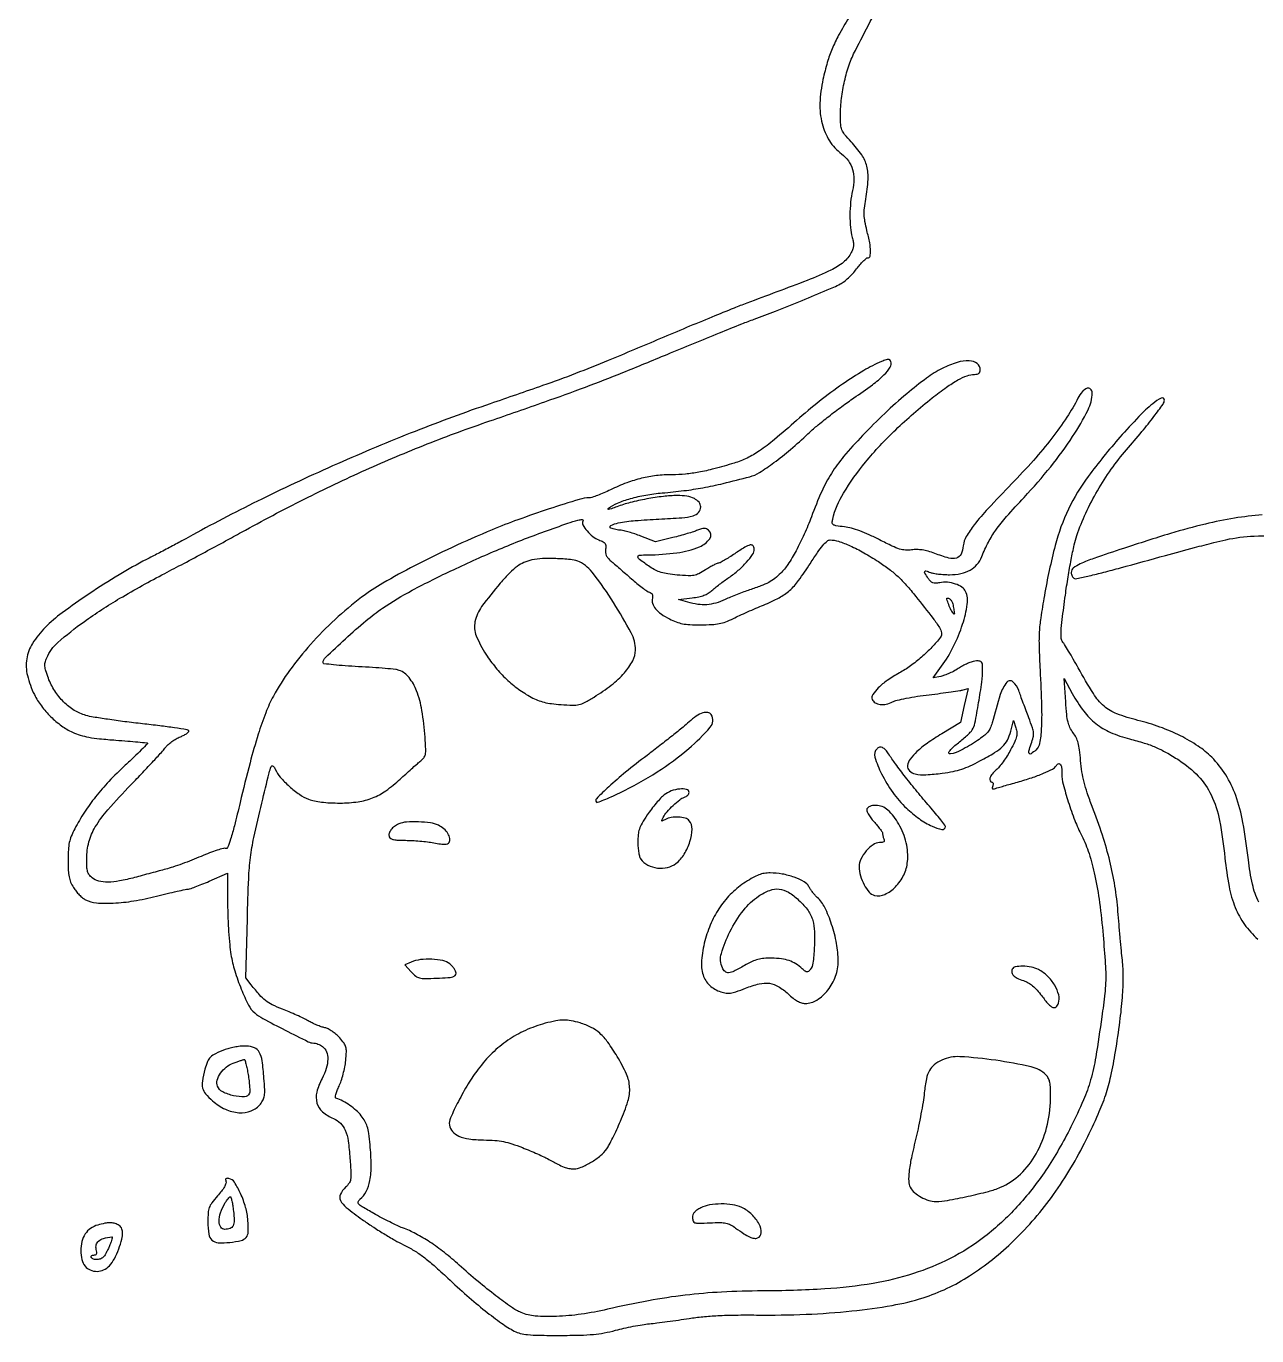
# Model space of a CAD drawing. Extents: x 33 to 1089, y 47 to 1397.
# Drawn here: x 33 to 561, y 136 to 698 of the extents above; entities that cross this region are included whole.
import ezdxf

# ---------------------------------------------------------------- set-up
doc = ezdxf.new("R2010")
doc.units = 0

msp = doc.modelspace()

# ---------------------------------------------------------------- linework, layer by layer
for points in [[(561.460321, 322.442143, -0.056329), (558.793292, 330.200129, -0.026635), (557.049362, 340.652402, 0.016838), (554.694422, 356.696461, 0.041084), (551.607829, 368.228067, 0.053688), (547.315865, 377.092107, 0.056861), (541.303613, 384.652908, 0.049082), (535.472756, 389.439049, 0.031328), (527.883976, 393.850781, 0.029112), (519.09685, 397.625611, 0.026374), (509.638646, 400.497624, -0.028881), (500.549923, 403.307242, -0.091018), (495.096712, 406.569353, -0.072674), (490.511717, 411.957151, -0.014094), (484.014896, 423, 0.003887), (481.908237, 426.754019, 0.004978), (479.90775, 430.175261, 0.003882), (478.182592, 433.009166, 0.041887), (477.38365, 434.085995, -0.161817), (476.718574, 435.653821, -0.033909), (476.680636, 438.676162, -0.017343), (477.143032, 443.804528, -0.002539), (478.493759, 454.161794, -0.006436), (479.665038, 462.037808, -0.007526), (480.985041, 469.479374, -0.007823), (482.307923, 475.802021, -0.026493), (483.452031, 479.858965, -0.026357), (487.287008, 489.445216, -0.022925), (492.273695, 499.044999, -0.022711), (498.17509, 508.244942, -0.024484), (504.749954, 516.634505, 0.005467), (511.358883, 524.437342, 0.010153), (516.519683, 530.931313, 0.006629), (520.437906, 536.21659, 0.157453), (521, 537.9573, 0.553839), (519.668308, 538.790767, 0.061096), (515.964669, 536.393863, 0.028244), (510.03036, 530.833253, 0.009237), (501.916879, 522, 0.021582), (488.299185, 505.20563, 0.048224), (479.831245, 491.136145, 0.047628), (474.154499, 475.595862, 0.020582), (469.472651, 454.041705, 0.006006), (467.918411, 444.454575, 0.022862), (467.295238, 438.425245, 0.022041), (467.213828, 432.259054, 0.005301), (467.637819, 422.041705, -0.005445), (468.276438, 406.544579, -0.020727), (468.168502, 396.865407, -0.030123), (467.458024, 390.595038, -0.174772), (465.832456, 387.75, -0.02347), (463.757567, 386.143937, -0.403205), (462.98323, 386.264731, -0.239626), (462.800324, 387.274846, -0.013488), (463.826825, 390.390931, 0.025159), (464.681866, 393.205901, 0.084312), (464.828432, 395.121607, 0.059742), (464.360051, 397.306156, 0.008434), (462.790408, 401.640931, -0.001509), (461.665287, 404.618621, -0.001139), (460.446392, 407.896886, -0.001151), (459.315061, 410.982826, -0.002664), (458.483449, 413.305914, 0.124362), (456.010532, 417.032329, 0.429057), (453.429652, 416.843197, 0.095575), (450.574074, 411.571955, 0.012828), (447.068227, 399.39124, -0.042542), (446.27183, 397.137158, -0.068054), (445.188138, 395.410772, -0.054715), (443.508037, 393.797775, -0.01866), (440.749488, 391.835126, -0.019885), (433.782561, 387.646537, -0.085919), (429.230579, 386.086722, -0.69395), (428.620102, 387.162408, -0.055598), (432.054173, 390.44339, 0.011493), (434.119226, 392.094644, 0.011971), (436.077763, 393.817391, 0.011723), (437.697685, 395.384475, 0.050165), (438.540079, 396.429851, 0.096803), (439.670748, 399.219834, 0.005927), (441.287296, 408.094759, 0.009261), (442.623465, 416.947819, 0.032831), (443, 422.676135, 0.02393), (442.910288, 424.549511, 0.145937), (442.549747, 425.437894, 0.183489), (441.807907, 425.875045, 0.042415), (440.337547, 426, 0.073906), (439.001309, 425.801403, 0.023146), (437.088863, 425.121947, 0.022565), (434.995792, 424.154973, 0.023158), (433.016958, 423.010882, -0.019052), (430.992857, 421.818347, -0.015979), (428.762962, 420.70698, -0.016276), (426.658454, 419.822517, -0.042003), (425.076481, 419.365296), (421.79414, 418.708828), (425.372512, 423.689661, 0.040107), (430.55341, 432.277753, 0.038228), (434.392817, 441.719264, 0.039784), (436.408104, 450.315404, 0.143589), (435.661777, 455.831961, 0.144516), (434.129401, 457.626559, 0.062954), (431.282183, 459.006372, 0.058412), (427.859188, 459.73178, 0.069508), (424.563681, 459.577925, -0.031088), (422.741747, 459.352155, -0.106045), (421.566683, 459.52995, -0.116441), (420.629453, 460.161976, -0.041427), (419.628861, 461.443678, -0.009063), (418.215869, 463.687878, -0.228353), (418.148987, 464.3914, -0.396263), (418.633207, 464.632519, -0.017694), (420.5651, 463.975249, 0.047139), (421.928827, 463.599128, 0.014422), (424.046641, 463.287577, 0.014296), (426.450463, 463.073968, 0.015176), (428.8151, 463.003738, 0.049401), (433.692456, 463.490052, 0.078785), (437.612568, 464.944804, 0.088606), (440.572188, 467.384212, 0.080817), (442.618648, 470.771897, -0.025225), (445.474933, 476.957775, -0.034369), (448.694267, 482.188358, -0.025666), (453.274117, 487.948316, -0.007782), (460.791058, 496.203221, 0.019308), (472.224882, 509.356045, 0.024895), (481.618919, 522.316154, 0.025742), (488.2251, 533.696455, 0.11918), (490, 541.03702, 0.199849), (489.31134, 542.691161, 0.292922), (487.816579, 543.012722, 0.128715), (485.740692, 541.549367, 0.057997), (483.887036, 538.75, -0.02937), (479.164952, 530.648804, -0.018033), (472.721085, 521.670694, -0.016157), (464.769051, 512.053455, -0.012198), (455.44814, 502, 0.005645), (445.347891, 491.388319, 0.021507), (439.415074, 484.43563, 0.034216), (435.986308, 479.369658, 0.105063), (434.700947, 475.454772, -0.077452), (433.72196, 471.811002, -0.22589), (431.796498, 470.15801, -0.133716), (428.476588, 470.160579, -0.022853), (422.412174, 472.118744, 0.0194), (419.56906, 473.058487, 0.031493), (417.08549, 473.607261, 0.035568), (414.790697, 473.799083, 0.037144), (412.52544, 473.658541, -0.050129), (409.860092, 473.562435, -0.059767), (407.388718, 474.021153, -0.035587), (404.234651, 475.259255, -0.007056), (398.794671, 477.949862, 0.011908), (394.27565, 480.13065, 0.018264), (390.254397, 481.780198, 0.021213), (386.709825, 482.916921, 0.035919), (383.65346, 483.524093, -0.007545), (380.064338, 484.027635, -0.108934), (378.873495, 484.49156, -0.253417), (378.454534, 485.284826, -0.056076), (378.648973, 486.864028, -0.07941), (383.289029, 498.055647, -0.034052), (392.711747, 511.265752, -0.030267), (405.675114, 525.231692, -0.023364), (421.36155, 538.861977, -0.01198), (427.506161, 543.481955, -0.027541), (432.389016, 546.581991, -0.036774), (436.334491, 548.425445, -0.091145), (439.460162, 549, 0.043675), (440.639585, 549.10322, 0.116014), (441.411816, 549.434811, 0.147049), (441.847902, 550.017825, 0.087775), (442, 550.877555, 0.235334), (440.640931, 553.605176, 0.152626), (437.256226, 554.815318, 0.08652), (432.006075, 554.117417, 0.041374), (425.685265, 551.537925, 0.040966), (418.92364, 547.373228, 0.01652), (410.398314, 540.660906, 0.015137), (401.015233, 532.259077, 0.012316), (391.472108, 522.720039, 0.014379), (383.358324, 513.694014, 0.035322), (378.085752, 506.50573, 0.036026), (373.93709, 498.731874, 0.015502), (369.496514, 487.842224, -0.016844), (366.41558, 480.34444, -0.0185), (362.923827, 473.306684, -0.019669), (359.413169, 467.408462, -0.052342), (356.332762, 463.605489, -0.032565), (353.809081, 461.390749, -0.041011), (351.198085, 459.705339, -0.032138), (347.878051, 458.194821, -0.011688), (343, 456.472824, 0.009071), (340.5314, 455.615885, 0.005532), (337.646875, 454.519169, 0.005543), (334.811289, 453.368547, 0.009779), (332.5, 452.347116, -0.037878), (328.44566, 450.821226, -0.053183), (324.64291, 450.137183, -0.052955), (320.769002, 450.269327, -0.037134), (316.5, 451.19774), (312.5, 452.384327), (318.314488, 453.066856, 0.021077), (321.153859, 453.522148, 0.038732), (323.403663, 454.165605, 0.046113), (325.240404, 455.048676, 0.051278), (326.814488, 456.227472, -0.016352), (328.164087, 457.393483, -0.006766), (330.060878, 458.88488, -0.006686), (332.138983, 460.43022, -0.00856), (334.094885, 461.794099, 0.030351), (338.148346, 464.89149, 0.032478), (341.700419, 468.392117, 0.033072), (344.288118, 471.715075, 0.149989), (345, 474.034796, 0.185748), (344.473403, 475.403396, 0.275283), (343.277587, 475.771891, 0.078455), (340.951432, 474.802289, 0.011295), (336.615029, 471.997617, -0.007537), (334.285833, 470.466202, -0.010556), (332.156946, 469.1743, -0.007162), (330.350858, 468.164042, -0.124558), (329.702577, 468, 0.109605), (329.079333, 467.861717, 0.009779), (327.629325, 467.150102, 0.012378), (325.919543, 466.214832, 0.009344), (324.087547, 465.106729, -0.022189), (321.161095, 463.437747, -0.073297), (319.064794, 462.725333, -0.057089), (316.588337, 462.558635, -0.009869), (311.892867, 462.871721, -0.014265), (307.848849, 463.338207, -0.036948), (304.984647, 463.970388, -0.045361), (302.604524, 464.925895, -0.033411), (300.165402, 466.385377, -0.006902), (295.806713, 469.49588, -0.196743), (295.099722, 470.652514, -0.438366), (295.667665, 471.375085, -0.018179), (299.334623, 471.529257, 0.032536), (311.805719, 472.412608, 0.062117), (321.499082, 474.989568, 0.143792), (325.894673, 478.468696, 0.391809), (325.419833, 482.066533, 0.064871), (324.462041, 482.671249, 0.107951), (323.534298, 482.877281, 0.077082), (322.393213, 482.704362, 0.020898), (320.669833, 482.08299, -0.019351), (318.96484, 481.462283, -0.005318), (316.235073, 480.618451, -0.005366), (313.118711, 479.727602, -0.005579), (310.024033, 478.915787), (302.548066, 477.043549), (296.353478, 479.521774, 0.010819), (293.811043, 480.475631, 0.011692), (291.294275, 481.292668, 0.011261), (289.108596, 481.892867, 0.053881), (287.829445, 482.070285, -0.025615), (286.792001, 482.154902, -0.016302), (285.596774, 482.354173, -0.016374), (284.433923, 482.627121, -0.029035), (283.5, 482.938013, -0.635843), (283.432572, 484.085867, -0.077116), (286.6558, 485.236301, -0.026351), (293.937387, 486.234297, -0.01021), (304.10095, 486.876462, 0.007717), (313.934749, 487.448588, 0.052206), (318.727347, 488.310132, 0.135804), (321.098382, 489.770817, 0.189392), (322, 492.065741, 0.173761), (321.278635, 494.078804, 0.106897), (319.282807, 495.658832, 0.075389), (316.118615, 496.659029, 0.040517), (312.027494, 496.965112, 0.027924), (305.994413, 496.589697, 0.016287), (298.825963, 495.50224, 0.016291), (291.748981, 493.951591, 0.028117), (286, 492.144838, -0.007089), (283.687447, 491.309745, -0.040653), (282.425735, 490.986098, -0.497007), (282.232596, 491.166988, -0.207902), (282.440182, 491.53436, -0.063719), (286.31874, 493.751137, -0.028627), (291.870981, 495.68231, -0.0261), (298.438207, 497.18749, -0.022118), (305.5, 498.102741, 0.00985), (314.830885, 499.080047, 0.014613), (322.954058, 500.335021, 0.012911), (331.68944, 502.181615, 0.005765), (343.090945, 505.040443, 0.07735), (347.183716, 506.827074, 0.017633), (353.437812, 511.117249, 0.017165), (360.612898, 516.811564, 0.013244), (368.046078, 523.485799, -0.016541), (371.794292, 526.806933, -0.007285), (376.956935, 530.959684, -0.007201), (382.564085, 535.208463, -0.009597), (387.78429, 538.89472, 0.011076), (395.697309, 544.517656, 0.034429), (400.662606, 548.774974, 0.053419), (403.379002, 552.09017, 0.241041), (403.637292, 554.50282, 0.109003), (403.187604, 555.183893, 0.196128), (402.576298, 555.43001, 0.086264), (401.585382, 555.253079, 0.011747), (399.616842, 554.484373, 0.035065), (391.970894, 550.640044, 0.017537), (382.859545, 544.78645, 0.016104), (373.043851, 537.503764, 0.013787), (363.182301, 529.229451, -0.00677), (353.610813, 520.96691, -0.024678), (347.219927, 516.116113, -0.037282), (341.927803, 513.048184, -0.040225), (336.368949, 510.889328, -0.007807), (327.703401, 508.449833, -0.018509), (321.167375, 506.975982, -0.023162), (315.52025, 506.189053, -0.022374), (309.758819, 505.915744, 0.027326), (302.975061, 505.526613, 0.032019), (296.630643, 504.398615, 0.030577), (290.244954, 502.415539, 0.021492), (283.328132, 499.448492, -0.009809), (280.438196, 498.128066, -0.012011), (277.685988, 497.012994, -0.010543), (275.345012, 496.185338, -0.079857), (274.191967, 496, 0.075508), (269.887632, 495.346251, 0.00422), (256.952426, 491.204181, 0.007233), (243.535892, 486.566584, 0.012375), (232.5, 482.260505, 0.009273), (215.286977, 474.67022, 0.010762), (199.211038, 466.797711, 0.011481), (185.616461, 459.373358, 0.031432), (176.5, 453.326409, 0.024439), (165.096942, 443.772737, 0.024088), (154.622595, 433.107847, 0.024961), (145.617664, 421.933609, 0.032798), (138.629975, 410.857663, 0.032075), (135.357544, 403.780683, 0.016463), (132.133372, 394.550888, 0.012149), (128.612301, 382.252799, 0.004844), (124.360618, 365.237874, -0.003137), (121.895452, 355.227276, -0.014313), (120.259874, 349.460213, -0.016158), (119.003414, 345.877371, -0.413279), (118.146385, 345.497321, 0.161271), (117.225449, 345.540286, 0.009439), (114.500521, 344.721061, 0.013504), (111.245379, 343.577184, 0.009479), (107.643593, 342.122313, -0.007609), (103.703306, 340.513544, -0.006136), (99.423431, 338.901897, -0.006206), (95.434301, 337.511147, -0.015817), (92.5, 336.63099, 0.000496), (89.672211, 335.876386, 0.000245), (86.079241, 334.911881, 0.000243), (82.350853, 333.907125, 0.000355), (79.067629, 333.018125, -0.020346), (72.613358, 331.544615, -0.044538), (67.570448, 331.065362, -0.060609), (63.693468, 331.514516, -0.111657), (60.860784, 332.913736, -0.061638), (59.614567, 334.208012, -0.092042), (58.919374, 335.61189, -0.057651), (58.593123, 337.620082, -0.012088), (58.515709, 341.186316, -0.065026), (59.46159, 348.291893, -0.069615), (62.197185, 354.740316, -0.045461), (67.596963, 362.129461, -0.012131), (77.5, 372.840964, 0.002474), (82.618247, 378.166925, 0.003234), (87.242164, 383.089755, 0.002393), (91.068573, 387.256505, 0.030029), (92.409495, 388.921439, -0.057335), (93.452829, 390.081383, -0.02599), (95.054076, 391.354577, -0.025321), (96.901748, 392.536698, -0.031599), (98.730905, 393.432395, 0.021298), (100.36473, 394.191152, 0.039521), (101.605312, 394.962657, 0.055432), (102.336427, 395.638469, 0.393434), (102.320667, 396.079333, 0.159118), (101.577164, 396.456826, 0.001924), (96.158991, 397.277737, 0.005517), (89.840796, 398.139029, 0.003552), (82.499258, 399.004498, -0.004293), (74.83373, 399.919672, -0.004892), (67.512455, 400.930463, -0.00445), (61.316382, 401.904201, -0.027287), (58.160164, 402.607807, -0.070606), (53.209457, 404.788317, -0.056336), (48.626769, 408.407116, -0.054075), (44.795013, 413.1282, -0.053983), (42.062055, 418.563688, -0.012345), (40.9535, 421.76525, -0.056903), (40.57399, 423.687126, -0.079938), (40.701866, 425.317744, -0.039516), (41.350688, 427.296888, -0.114535), (46.133369, 433.941859, -0.024418), (57.366368, 442.841964, -0.022069), (72.781863, 452.877543, -0.012945), (92.029364, 463.569692, 0.001621), (100.155811, 467.846113, 0.001119), (109.328239, 472.737341, 0.001129), (118.125398, 477.479376, 0.002313), (124.995185, 481.24373, -0.009949), (151.853039, 495.431754, -0.011158), (178.256557, 507.98448, -0.011395), (204.668873, 519.110572, -0.011406), (231.552045, 529.017843, 0.00213), (255.150487, 537.220693, 0.005126), (272.533991, 543.547424, 0.005736), (288.583111, 549.786522, 0.003397), (307.587917, 557.57715, -0.001433), (318.970732, 562.295603, -0.001549), (330.091451, 566.82788, -0.001459), (339.653717, 570.658106, -0.007469), (345, 572.689592, 0.006664), (354.063371, 576.116816, 0.003293), (365.48607, 580.698223, 0.002805), (376.32288, 585.198831, 0.016487), (381.91418, 587.778115, 0.050012), (383.472877, 588.766508, 0.020863), (385.368045, 590.384908, 0.020393), (387.268377, 592.300088, 0.024861), (388.877635, 594.245887, -0.016147), (390.330893, 596.066739, -0.022012), (391.762233, 597.603479, -0.019682), (393.02251, 598.748505, -0.176334), (393.713455, 599, 0.336806), (394.667359, 599.72478, 0.076143), (394.925702, 601.879769, 0.040745), (394.515978, 605.454301, 0.012633), (393.329709, 610.738431, -0.015381), (392.496362, 614.548319, -0.036889), (392.176788, 617.419794, -0.036686), (392.281832, 620.316472, -0.015062), (392.829709, 624.212506, 0.025642), (393.832098, 632.627801, 0.079328), (393.313352, 638.310066, 0.088623), (391.096373, 643.193627, 0.03729), (386.55987, 648.83254, -0.014133), (383.761308, 651.99926, -0.079336), (382.608413, 653.935044, -0.08024), (382.121926, 656.12413, -0.014637), (382, 660.288329, -0.030161), (382.432649, 667.454098, -0.026393), (383.727626, 674.848068, -0.026904), (385.752667, 681.891709, -0.035982), (388.37619, 688, 0.00305), (401.019268, 712.79669, 0.031541)], [(385.556838, 702.080772, 0.011093), (381.199611, 694.532428, 0.026319), (378.386907, 688.690431, 0.028706), (376.346783, 682.898907, 0.01575), (374.487208, 675.60999, 0.045791), (373.190945, 665.440336, 0.069702), (374.113149, 656.597851, 0.080409), (377.233787, 649.289656, 0.089022), (382.41818, 643.630205, -0.073556), (385.365317, 640.60511, -0.083292), (387.16003, 636.976308, -0.077209), (387.753666, 632.732615, -0.052981), (387.165891, 627.898333, 0.031755), (386.345886, 622.923614, 0.023473), (386.050656, 617.351961, 0.023896), (386.274032, 612.008968, 0.045364), (387.045158, 607.776882, -0.026598), (387.48121, 605.805773, -0.056964), (387.560098, 604.251926, -0.063391), (387.286677, 602.827863, -0.040868), (386.634595, 601.276882, -0.10129), (383.273496, 597.13389, -0.059145), (377.866381, 593.674389, -0.021902), (367.696999, 589.287957, -0.001973), (341.733186, 579.530384, 0.007011), (336.300933, 577.426152, 0.001462), (326.835626, 573.573975, 0.001534), (315.875665, 569.036762, 0.001449), (304.733186, 564.345918, -0.00185), (282.34779, 554.943072, -0.007067), (268.290785, 549.331293, -0.007169), (254.176721, 544.157515, -0.001944), (231.693573, 536.377645, 0.011594), (199.431689, 524.51206, 0.009999), (166.105957, 510.593999, 0.010074), (133.666422, 495.489749, 0.012415), (104.078009, 480.057993, -0.003236), (99.986464, 477.827582, -0.001532), (94.684146, 475.002395, -0.001518), (89.118631, 472.080429, -0.002148), (84.144615, 469.515362, 0.017749), (72.413374, 462.994585, 0.012152), (59.559185, 454.807622, 0.011879), (47.952366, 446.605611, 0.037092), (40.722459, 440.352412, 0.055739), (35.29046, 433.526929, 0.100672), (32.782157, 426.866484, 0.100455), (33.072408, 419.745398, 0.05532), (36.085664, 411.528895, 0.045304), (39.085589, 406.664048, 0.037279), (43.098353, 402.067034, 0.037668), (47.693235, 398.170594, 0.049714), (52.431681, 395.402647, 0.032639), (55.779153, 394.127032, 0.029468), (59.379852, 393.246237, 0.020759), (64.054822, 392.589934, 0.006654), (71.043333, 391.996903, -0.002168), (76.142613, 391.610233, -0.003473), (80.491132, 391.231104, -0.000739), (84.301462, 390.866532, -0.173853), (84.614702, 390.718631, -0.413401), (84.615063, 390.458302, -0.001197), (81.952726, 387.79394, -0.005458), (78.843475, 384.764064, -0.003268), (75.086339, 381.228555, 0.015571), (68.085362, 374.308022, 0.021901), (62.320378, 367.68496, 0.023663), (57.513964, 361.024932, 0.024325), (53.405748, 354, 0.022098), (51.885264, 350.739404, 0.04541), (51.049657, 348.051408, 0.039249), (50.646142, 345.016439, 0.012827), (50.519333, 340.5, 0.011113), (50.606231, 336.113553, 0.038295), (50.942581, 333.290506, 0.052447), (51.636096, 331.048046, 0.037895), (52.846543, 328.725756, 0.031612), (53.954092, 327.172544, 0.024505), (55.342092, 325.626692, 0.025066), (56.78557, 324.308593, 0.053214), (58.046883, 323.475756, 0.100115), (62.711692, 322.146052, 0.032174), (69.94444, 322.046272, 0.028519), (78.724364, 322.994244, 0.02015), (88.439124, 325.012839, -0.002584), (93.115703, 326.157265, -0.003673), (97.285444, 327.122521, -0.002083), (100.811557, 327.896131, -0.053001), (101.788679, 328, 0.082437), (102.691286, 328.149835, 0.00584), (105.105552, 329.005711, 0.008114), (107.970653, 330.112338, 0.006027), (111.099555, 331.423696), (119, 334.847393), (119.003806, 321.673696, 0.00906), (119.108127, 316.007486, 0.007119), (119.419833, 309.872898, 0.007206), (119.873184, 304.176539, 0.017558), (120.414723, 300, 0.033029), (122.07106, 292.928815, 0.022536), (124.834218, 285.146883, 0.020732), (127.968873, 278.270395, 0.099171), (130.622866, 274.898782, 0.054108), (134.11221, 272.521163, 0.004734), (143.623372, 267.562884, 0.002804), (153.608153, 262.547667, 0.115476), (155.947885, 262, -0.069323), (156.719415, 261.892513, -0.027317), (157.735762, 261.542718, -0.026399), (158.808569, 261.039133, -0.029846), (159.777494, 260.443296, -0.153142), (161.441859, 258.280365, -0.093334), (161.978474, 255.073764, -0.072053), (161.322787, 251.115916, -0.045318), (159.5, 246.787849, 0.059985), (157.24868, 240.972347, 0.132732), (157.316607, 236.252644, 0.146305), (159.712389, 232.5055, 0.079066), (164.410531, 229.601829, -0.095098), (167.455368, 227.583343, -0.10105), (169.45869, 224.619293, -0.063522), (170.715749, 220.006578, -0.017347), (171.504361, 212.487155, -0.004334), (171.901603, 205.997465, -0.051197), (171.775932, 203.478028, -0.114169), (171.116973, 201.825801, -0.053489), (169.601318, 200.075686, 0.092769), (167.394126, 197.083777, 0.236485), (167.430445, 194.461814, 0.105286), (169.918899, 191.434964, 0.013087), (176.758339, 186.270717, 0.010236), (181.075719, 183.316436, 0.007468), (185.986559, 180.20542, 0.007551), (190.732223, 177.395125, 0.016465), (194.470356, 175.417436, -0.023114), (198.94659, 172.972554, -0.024914), (203.063299, 170.180559, -0.019802), (207.590963, 166.478833, -0.008063), (213.462017, 161.10625, 0.009256), (221.701858, 153.602032, 0.011845), (229.574543, 147.01781, 0.013004), (236.575019, 141.731138, 0.032782), (242, 138.365623, 0.061083), (244.555388, 137.381207, 0.037883), (247.728527, 136.836624, 0.020206), (252.560701, 136.576246, 0.003709), (261.5, 136.522528, 0.005222), (270.228818, 136.625994, 0.01717), (275.981266, 136.952125, 0.023594), (280.638982, 137.599708, 0.019796), (285.5, 138.711841, -0.010896), (289.037381, 139.58767, -0.007617), (293.059375, 140.426812, -0.007688), (296.940645, 141.113372, -0.015822), (300, 141.507319, 0.006711), (303.217692, 141.862193, 0.002584), (307.675, 142.437837, 0.002558), (312.503719, 143.112007, 0.003152), (317, 143.792196, -0.015017), (322.886619, 144.540326, -0.011431), (329.369887, 145.017836, -0.009667), (336.896862, 145.253694, -0.005509), (346, 145.262554, 0.012701), (367.203144, 145.588193, 0.015673), (386.919066, 147.012204, 0.017269), (404.117139, 149.400338, 0.034109), (417.5, 152.685334, 0.066167), (437.37778, 162.068605, 0.049235), (456.394165, 177.183055, 0.045694), (473.43705, 197.030862, 0.040114), (487.441472, 220.5, 0.009573), (492.620926, 231.539842, 0.024679), (495.806257, 239.747964, 0.026775), (498.020677, 247.834236, 0.013159), (500.009423, 258.319559, 0.007496), (501.899571, 271.161723, 0.014041), (502.979627, 281.604387, 0.017229), (503.330943, 290.268509, 0.028495), (502.958551, 297.577984, -0.003153), (502.557504, 301.512797, -0.001207), (502.047307, 306.991658, -0.001195), (501.521995, 312.942354, -0.001468), (501.061203, 318.5, 0.019871), (499.75279, 329.394833, 0.020367), (497.590752, 340.061164, 0.018929), (494.407541, 351.191005, 0.013181), (490.014791, 363.5, -0.010173), (487.900354, 369.314188, -0.020237), (486.508804, 374.011885, -0.02295), (485.612246, 378.39812, -0.018225), (485.036765, 383.199496, 0.010424), (484.554351, 387.835291, 0.034618), (483.964578, 390.841173, 0.049665), (483.106566, 393.105539, 0.047117), (481.80652, 395.199496, -0.049054), (480.462741, 397.382676, -0.054839), (479.629641, 399.707081, -0.034198), (479.087041, 402.941425, -0.00772), (478.627938, 408.5), (477.957255, 418.5), (481.483658, 412.037011, 0.036435), (486.380302, 404.436445, 0.063786), (491.597319, 399.083699, 0.065522), (497.892199, 395.310507, 0.040675), (506.05998, 392.532711, -0.013154), (512.382444, 390.763699, -0.026617), (517.232533, 388.980359, -0.027377), (521.778499, 386.726312, -0.014786), (527.124214, 383.488267, -0.058617), (535.527318, 376.534635, -0.080457), (541.072185, 368.461612, -0.062837), (544.631538, 357.566463, -0.022853), (546.976401, 341.458221, 0.022466), (548.744784, 329.243921, 0.048631), (551.418108, 320.149245, 0.059332), (555.374575, 312.934475, 0.054042), (561.025315, 306.596095, 0.033244)], [(562.980459, 488.638349, 0.022933), (551.073586, 487.271697, 0.019065), (538.57504, 484.760724, 0.014668), (523.555073, 480.67291, 0.006084), (503.5, 474.310005, 0.003165), (490.753975, 470.004974, 0.024371), (484.903185, 467.662758, 0.05691), (481.910253, 465.855597, 0.232531), (481, 464.004153, 0.061743), (481.102861, 463.17436, 0.060534), (481.405349, 462.388842, 0.065883), (481.851996, 461.763305, 0.113671), (482.379912, 461.407708, 0.146362), (483.419274, 461.328829, 0.0028), (488.750689, 462.523911, 0.006532), (494.989911, 464.045315, 0.004299), (502.129912, 465.951132, -0.000471), (521.532189, 471.289474, -0.00171), (533.876111, 474.627943, -0.002455), (542.271796, 476.823705, -0.010082), (547.392382, 478.026607, -0.041188), (559.532958, 479.592086, -0.022878), (574.470453, 479.594474, -0.022339)]]:
    msp.add_lwpolyline(points, format="xyb")
for points in [[(271.495782, 485.993176, 0.27028), (271.454161, 484.369483, 0.050253), (273.214743, 481.811119, 0.049568), (275.739747, 479.36965, 0.080813), (278.337172, 477.922719, -0.02724), (280.107656, 477.17116, -0.122968), (280.959622, 476.452661, -0.148122), (281.289772, 475.493071, -0.045779), (281.206022, 473.95036, 0.057159), (281.159858, 472.486892, 0.087352), (281.48178, 471.261593, 0.075975), (282.244935, 470.103967, 0.033895), (283.560918, 468.831653, -0.002805), (285.010815, 467.594538, -0.000797), (287.25083, 465.655203, -0.000803), (289.773279, 463.457186, -0.00085), (292.241031, 461.292442, 0.00894), (294.639502, 459.256187, 0.010969), (296.953562, 457.445043, 0.009528), (298.950024, 456.010412, 0.074313), (299.975882, 455.507655, -0.075936), (300.73966, 455.130276, -0.122033), (301.214753, 454.585787, -0.116973), (301.392528, 453.864604, -0.066241), (301.281115, 452.966982, 0.144157), (301.349697, 450.723678, 0.092316), (302.610548, 448.421252, 0.067887), (305.051951, 446.146359, 0.035613), (308.611632, 443.99636, 0.028001), (311.533632, 442.704901, 0.043987), (314.175923, 441.967198, 0.034844), (317.316445, 441.605451, 0.011256), (322, 441.5, 0.01165), (326.769147, 441.611134, 0.036175), (329.961642, 441.992574, 0.043313), (332.744237, 442.786118, 0.02304), (336.031072, 444.216437, -0.006264), (338.674574, 445.473866, -0.002972), (342.109909, 447.030795, -0.002945), (345.72241, 448.616759, -0.004169), (348.95795, 449.98266, 0.023936), (355.688565, 453.14295, 0.060089), (360.134984, 456.230025, 0.053099), (364.027478, 460.512025, 0.015506), (369.066165, 467.866359, -0.007696), (372.188135, 472.579299, -0.024356), (374.475967, 475.594082, -0.033725), (376.241427, 477.432042, -0.185137), (377.5, 477.92304, -0.080931), (381.092409, 477.359226, -0.025923), (386.147626, 475.404182, -0.023368), (392.001455, 472.448402, -0.016938), (398.235544, 468.6418, -0.015762), (402.952057, 465.320153, -0.026056), (406.685751, 462.193126, -0.024675), (410.209862, 458.574404, -0.012474), (414.300771, 453.696413, -0.002572), (421.756675, 444.242262, -0.029406), (424.450472, 440.336974, -0.092429), (425.327578, 438.011718, -0.207925), (424.899928, 436.214753, -0.029478), (421.246632, 431.900108, -0.023), (416.807574, 427.653215, -0.023043), (412.009003, 423.842085, -0.030046), (407.273854, 420.839932, 0.024317), (402.089083, 417.635345, 0.043143), (398.212574, 414.445927, 0.055507), (395.873162, 411.583553, 0.239611), (395.652077, 409.46429, 0.174101), (396.853959, 408.069248, 0.098317), (398.999714, 407.360807, 0.080871), (401.661136, 407.463334, 0.069089), (404.312142, 408.394696, -0.060562), (406.26194, 409.117132, -0.009717), (410.235442, 409.982454, -0.010623), (414.980532, 410.815289, -0.009143), (420, 411.493051, 0.00264), (424.942744, 412.095115, 0.003455), (429.453345, 412.700434, 0.002553), (433.224698, 413.252758, 0.032212), (434.628407, 413.559185), (436.756815, 414.169668), (435.103603, 406.834834), (433.450392, 399.5), (425.475196, 394.715619, 0.017059), (419.282192, 390.706957, 0.034984), (414.783849, 387.080304, 0.045516), (411.874785, 383.838572, 0.132536), (410.777117, 381.065114, 0.23309), (411.567894, 378.862452, 0.139022), (414.075633, 377.518914, 0.067217), (418.67014, 377.144381, 0.020031), (425.692709, 377.799024, 0.016201), (430.312657, 378.570246, 0.029084), (434.030851, 379.543291, 0.028942), (437.623123, 380.944782, 0.015866), (441.853873, 383.049218, 0.013029), (448.14889, 386.648196, 0.056112), (451.557987, 389.280541, 0.083154), (453.605274, 392.057794, 0.052343), (455.046361, 395.832242), (456.288734, 400.5), (457.287161, 397.256508, -0.053625), (457.674433, 395.258692, -0.081232), (457.537153, 393.497345, -0.051686), (456.772595, 391.35758, -0.010811), (454.974074, 387.799979, -0.017166), (453.498436, 385.246599, -0.015538), (451.803629, 382.712203, -0.015775), (450.144141, 380.538497, -0.046959), (448.83128, 379.204578, 0.046841), (447.116489, 377.463095, 0.0853), (446.138007, 375.729598, 0.185079), (446.164579, 374.539776, 0.304536), (446.968615, 374, -0.206533), (447.283894, 373.863967, -0.140718), (447.465497, 373.512158, -0.091132), (447.473633, 372.975483, -0.049993), (447.299945, 372.33926, 0.040651), (447.062048, 371.527712, 0.279073), (447.195151, 371.151916, 0.224065), (447.62612, 371.044052, 0.028246), (448.58133, 371.290076, -0.005821), (449.736373, 371.643473, -0.00081), (452.139516, 372.344023, -0.000927), (454.98782, 373.163617, -0.000786), (458, 374.019201, 0.011622), (464.047273, 375.879398, 0.018564), (469.108196, 377.777356, 0.017668), (472.98268, 379.560128, 0.138537), (474.429967, 380.886685, -0.119693), (475.420205, 381.864274, -0.379507), (476.261947, 381.707, -0.13711), (476.843459, 380.28476, -0.02891), (477, 377.579678, 0.063582), (477.577176, 373.059206, 0.013948), (479.760786, 365.518913, 0.01525), (482.578697, 357.559723, 0.024414), (485.514726, 350.977865, -0.040273), (488.639836, 343.329639, -0.02401), (491.16336, 333.820076, -0.020004), (493.166318, 322.247099, -0.011643), (494.686915, 308.233492, -0.003599), (495.647269, 295.882919, -0.021511), (495.824057, 289.429666, -0.02482), (495.427725, 283.364892, -0.005772), (494.139931, 273.233492, -0.00614), (491.535665, 256.031903, -0.0279), (489.341665, 246.142662, -0.034544), (486.278237, 237.56891, -0.012938), (480.858651, 226, -0.030947), (470.051891, 207.378951, -0.038672), (457.722811, 191.656859, -0.041616), (444.00144, 178.994457, -0.048635), (429.035422, 169.508943, -0.039459), (413.290061, 163.058175, -0.034725), (396.041333, 158.827322, -0.028152), (375.271467, 156.431899, -0.013588), (348.5, 155.592077, 0.011927), (330.997703, 155.101233, 0.016446), (315.330869, 153.769838, 0.016231), (299.626824, 151.394393, 0.011168), (282, 147.730915, -0.021107), (270.697437, 145.615238, -0.026369), (260.067033, 144.654737, -0.028944), (251.036104, 144.839794, -0.081862), (244.932585, 146.344567, -0.051337), (240.79973, 148.643663, -0.01093), (234.153298, 153.511168, -0.010968), (226.451459, 159.687333, -0.008745), (218.413368, 166.671127, 0.016384), (211.99278, 172.079712, 0.021392), (205.763762, 176.569232, 0.023592), (199.780601, 180.11161, 0.032837), (194.10286, 182.658946, -0.019942), (191.804799, 183.61963, -0.006819), (188.551169, 185.189225, -0.006766), (185.003497, 187.021105, -0.007763), (181.667077, 188.86861, -0.00406), (176.722105, 191.761669, -0.066215), (175.218424, 192.952261, -0.292661), (175.029814, 193.885452, -0.132742), (175.800037, 194.933149, 0.110289), (178.470019, 198.247172, 0.069071), (180.045948, 202.993625, 0.049105), (180.597234, 209.500966, 0.02053), (180.11578, 218.298681, 0.009966), (179.543309, 223.226338, 0.039931), (178.89492, 226.189703, 0.057008), (177.912875, 228.454652, 0.037766), (176.314371, 230.798681, 0.040994), (174.156683, 233.087369, 0.030962), (171.449782, 235.236355, 0.030745), (168.471958, 237.052376, 0.03831), (165.5, 238.342583, -0.348144), (165.236227, 238.75614, -0.036471), (165.450596, 239.967246, -0.032153), (165.971191, 241.579219, -0.017842), (166.799671, 243.473216, 0.031331), (167.72326, 245.749908, 0.016581), (168.593629, 248.670971, 0.016438), (169.288955, 251.729297, 0.024398), (169.677437, 254.448674, 0.012729), (169.936985, 258.279159, 0.075319), (169.720701, 260.271098, 0.092016), (168.93661, 261.927895, 0.023752), (167.085855, 264.249436, 0.033431), (165.606718, 265.72275, 0.030813), (163.905255, 267.029638, 0.032392), (162.196358, 268.027733, 0.062974), (160.708088, 268.550962, -0.031329), (159.196092, 268.97745, -0.014059), (157.267376, 269.715956, -0.013855), (155.266207, 270.613232, -0.018322), (153.5, 271.54591, 0.017318), (151.48272, 272.616353, 0.006702), (148.61875, 273.96402, 0.006626), (145.473153, 275.343044, 0.008142), (142.5, 276.543092, -0.01986), (138.113173, 278.434432, -0.05442), (135.250289, 280.211445, -0.049031), (132.675724, 282.669354, -0.013805), (129.167336, 286.981485), (126.834672, 290.015953), (127.474816, 315.257976, -0.003514), (128.037373, 332.623524, -0.021109), (128.774113, 341.62951, -0.023316), (130.245604, 350.178325, -0.004869), (133.666303, 365, -0.000847), (136.807489, 377.933986, -0.03509), (137.683541, 380.667959, -0.517191), (138.468111, 380.856584, -0.110379), (139.461913, 379.5, 0.075348), (141.611382, 376.092789, 0.031419), (145.427761, 372.204231, 0.031493), (149.803649, 368.744649, 0.059653), (153.770236, 366.644923, 0.039662), (156.212509, 365.920356, 0.02215), (159.273121, 365.41126, 0.018769), (162.944294, 365.105843, 0.011632), (167.270236, 365.009769, 0.034608), (174.982857, 365.552442, 0.060127), (181.177972, 367.197444, 0.059086), (186.87602, 370.293208, 0.032241), (193.07051, 375.304316, -0.002267), (195.433529, 377.46243, -0.002114), (197.871752, 379.650357, -0.002105), (200.054625, 381.576151, -0.007178), (201.49875, 382.803284, 0.045273), (203.13807, 384.426528, 0.123773), (203.847412, 385.881773, 0.063549), (204.020079, 388.02672, 0.005963), (203.709967, 393.319237, 0.022809), (202.375288, 404.767045, 0.052038), (200.094528, 413.149486, 0.073979), (196.862474, 418.829517, 0.136452), (192.614523, 421.956458, 0.064359), (191.109094, 422.316544, 0.004122), (186.599472, 422.759882, 0.005979), (181.19899, 423.18085, 0.004413), (175.212474, 423.522511, -0.005799), (169.379614, 423.871632, -0.009603), (164.468664, 424.317719, -0.00366), (160.350671, 424.802208, -0.37822), (160, 425.199473, -0.204829), (160.969793, 427.467481, -0.004859), (169.561048, 435.518396, -0.011447), (178.365456, 443.245596, -0.025278), (185.5, 448.634397, -0.026896), (198.215647, 456.300985, -0.01169), (215.856907, 465.160528, -0.011302), (235.568076, 473.9495, -0.012521), (255, 481.526361, -0.002017), (264.953518, 485.077679, -0.018561), (269.330541, 486.43914, -0.080697), (271.164694, 486.629467, -0.568163)], [(249.5, 469.327908, 0.047676), (246.115675, 468.236822, 0.057479), (243.221498, 466.57209, 0.041711), (240.142353, 463.87044, 0.0131), (236, 459.343222, 0.020865), (227.988794, 449.295697, 0.108442), (225.144321, 442.845683, 0.146344), (225.698428, 436.794664, 0.04914), (229.839408, 428.843381, 0.027978), (234.011453, 423.172552, 0.030736), (238.670187, 418.188592, 0.03157), (243.780345, 413.931843, 0.033259), (249.300727, 410.43284, 0.030037), (252.039556, 409.14888, 0.033654), (254.811741, 408.257698, 0.029015), (258.005337, 407.657595, 0.014825), (262.066475, 407.25799, 0.010498), (267.14882, 407.01671, 0.062951), (269.778984, 407.278732, 0.067205), (272.187916, 408.183368, 0.012901), (276.248897, 410.504464, 0.029514), (283.655004, 415.615469, 0.046596), (289.266128, 420.908033, 0.057302), (292.834416, 426.046223, 0.123756), (294, 430.683282, 0.122717), (292.16702, 438.039132, 0.019366), (284.611871, 451.018264, 0.019885), (276.05342, 463.377799, 0.112505), (269.969997, 468.515515, 0.094674), (266.897402, 469.427278, 0.015004), (260.594814, 469.867103, 0.01747), (254.095227, 469.89785, 0.046631)], [(429.628365, 451.792302, -0.07988), (430.147201, 450.544854, -0.017387), (430.611478, 448.254069, -0.020308), (430.860792, 446.263248, -0.723342), (430.570706, 446.139804, -0.064863), (429.525077, 447.697634, -0.023075), (428.440737, 450.155719, -0.016081), (427.596192, 452.564987, -0.506644), (427.915303, 453, -0.10199), (428.339817, 452.912497, -0.051926), (428.817263, 452.645239, -0.048522), (429.271169, 452.254274, -0.052352)], [(317, 399.822443, -0.013466), (314.435471, 397.611699, -0.002876), (309.85625, 393.918015, -0.003005), (304.49845, 389.699358, -0.002857), (299, 385.473431, 0.008268), (289.77248, 378.221281, 0.015487), (282.59658, 372.00823, 0.009953), (277.243639, 366.874626, 0.414509), (277.242908, 365.423758, 0.293309), (277.764271, 365.310024, 0.005709), (280.443926, 366.340894, 0.011786), (283.619822, 367.692032, 0.007389), (287.271919, 369.413995, 0.027115), (303.349856, 378.398524, 0.035763), (316.860081, 388.358983, 0.037433), (326.098903, 397.528239, 0.328041), (326.535126, 402.943165, 0.223539), (325.104649, 403.875012, 0.113947), (322.920651, 403.679275, 0.071306), (320.131846, 402.302181, 0.034347)], [(397.666667, 388.333333, 0.27648), (396.764358, 384.7384, 0.04157), (399.615696, 377.529795, 0.041412), (404.405342, 369.585117, 0.045312), (410.312355, 362.793793, 0.035829), (415.703794, 358.31919, 0.044983), (421.30038, 355.031004, 0.06717), (425.54179, 353.685633, 0.465848), (427, 354.911094, 0.164587), (426.822466, 355.435819, 0.003007), (425.000054, 357.791208, 0.007093), (422.800972, 360.517811, 0.004637), (420.191675, 363.602077, -0.006066), (414.928618, 369.859349, -0.006329), (409.894077, 376.155372, -0.006642), (405.579279, 381.848004, -0.017063), (402.657949, 386.107391, 0.043624), (401.328994, 387.840236, 0.102827), (400.013804, 388.78798, 0.154874), (398.779133, 388.927079, 0.14865)], [(306.321937, 368.472732, 0.037577), (304.823392, 367.097127, 0.013191), (302.881299, 364.912292, 0.013012), (300.864036, 362.388139, 0.014864), (299.071937, 359.869869, 0.014), (296.826317, 356.294175, 0.050335), (295.699247, 353.850769, 0.059355), (295.178846, 351.444994, 0.025031), (295.031803, 348.136047, 0.019525), (295.133493, 345.862009, 0.021912), (295.41211, 343.689508, 0.021851), (295.807878, 341.877721, 0.099331), (296.281803, 340.913343, 0.111778), (299.335412, 338.375669, 0.087967), (303.461646, 337.120635, 0.087628), (307.782662, 337.358634, 0.109607), (311.393041, 339.094526, 0.088051), (314.942393, 343.071601, 0.063154), (317.414099, 348.506302, 0.067822), (318.30327, 353.837583, 0.182629), (317.073242, 357.411749, 0.154429), (315.392671, 358.492823, 0.053817), (312.517473, 358.949943, 0.052424), (309.39217, 358.77908, 0.083198), (306.858565, 357.924306, -0.008753), (305.644669, 357.301735, -0.315346), (305.349542, 357.347719, -0.325945), (305.298337, 357.637148, -0.009083), (305.911432, 358.834509, -0.055361), (307.55145, 361.221433, -0.024285), (310.201337, 364.002914, -0.022985), (313.004129, 366.43696, -0.090699), (315.013969, 367.504434, 0.061188), (315.773332, 367.852285, 0.063237), (316.416603, 368.370442, 0.07009), (316.852403, 368.97263, 0.122228), (317, 369.567388, 0.350622), (315.97618, 370.847906, 0.081187), (313.021201, 371.025007, 0.063002), (309.36207, 370.17598, 0.078586)], [(393.358832, 362.492718, 0.176428), (393.343997, 361.627611, 0.042875), (393.933136, 360.300582, 0.036112), (394.961027, 358.716888, 0.021707), (396.390217, 356.989837, -0.01058), (397.772953, 355.392637, -0.014633), (398.939626, 353.899067, -0.011144), (399.835175, 352.622027, -0.148398), (400, 352.078907, 0.044337), (400.04078, 351.619921, 0.015306), (400.178303, 350.967804, 0.015071), (400.374624, 350.254533, 0.016921), (400.606989, 349.581787, -0.087128), (400.752935, 348.833377, -0.227398), (400.530962, 348.347348, -0.143601), (399.902923, 348.07443, -0.031181), (398.710581, 348, 0.155368), (395.952251, 347.121684, 0.06328), (393.018745, 344.427297, 0.061962), (390.760341, 340.962909, 0.115704), (390.021962, 337.715204, 0.066407), (390.570943, 333.804007, 0.05478), (392.140304, 329.892125, 0.058679), (394.303053, 326.785781, 0.151001), (396.616015, 325.381526, 0.172075), (401.022179, 325.800968, 0.090719), (405.561649, 329.018928, 0.08033), (409.139008, 334.106137, 0.089429), (410.762246, 339.877448, 0.083617), (410.187074, 347.95883, 0.069283), (407.013478, 355.991982, 0.077497), (402.275396, 361.981451, 0.18891), (397.123451, 364, 0.038493), (395.786763, 363.896942, 0.056796), (394.652904, 363.586352, 0.069844), (393.814014, 363.105706, 0.137006)], [(192.465282, 356.048476, 0.062546), (190.546654, 354.975197, 0.074476), (189.078877, 353.512578, 0.089448), (188.296479, 351.933643, 0.163444), (188.35674, 350.512735, 0.176295), (188.981498, 349.79378, 0.072982), (190.204643, 349.33244, 0.042032), (192.174249, 349.073024, 0.011736), (195.284956, 349, -0.013607), (198.138517, 348.92233, -0.008456), (201.479703, 348.683581, -0.008482), (204.77076, 348.336048, -0.015157), (207.45963, 347.92283, 0.01017), (210.41007, 347.439247, 0.041543), (212.221286, 347.332115, 0.076692), (213.369397, 347.537528, 0.173484), (214.049901, 348.080742, 0.188625), (214.362071, 349.789399, 0.09144), (213.536605, 351.889347, 0.075309), (211.792184, 353.93022, 0.067642), (209.460313, 355.451808, 0.076881), (206.106091, 356.451309, 0.025268), (200.959771, 356.893013, 0.025145), (195.809123, 356.814793, 0.08008)], [(341.277696, 331.101087, 0.050061), (335.349392, 326.367293, 0.048015), (330.387384, 320.487783, 0.046576), (326.513006, 313.592574, 0.041761), (323.812848, 305.845442, 0.04113), (322.377017, 297.464925, 0.09763), (323.050808, 291.202134, 0.13086), (325.827233, 286.793844, 0.107846), (330.626985, 283.958091, 0.043127), (332.864593, 283.428093, 0.073062), (334.786419, 283.427118, 0.047612), (337.138275, 284.003931, 0.009555), (341.187929, 285.504115, -0.033007), (347.151339, 287.400516, -0.093957), (351.484999, 287.637112, -0.105341), (355.311814, 286.271658, -0.048055), (359.562568, 283.049091, 0.020499), (361.700709, 281.234524, 0.038617), (363.586265, 279.984211, 0.048591), (365.28057, 279.245339, 0.078692), (366.829774, 279, 0.141662), (371.907171, 280.46801, 0.086553), (376.56552, 284.683888, 0.079204), (379.861184, 290.653093, 0.086813), (381, 297.162669, 0.045999), (380.301921, 304.734606, 0.033444), (378.20179, 312.934414, 0.03375), (375.266224, 320.177358, 0.096636), (372.014429, 324.497639, -0.027245), (371.06881, 325.447024, -0.016892), (370.060708, 326.655726, -0.016933), (369.143599, 327.920169, -0.029108), (368.479769, 329.039122, 0.145481), (366.388914, 331.211906, 0.043057), (362.14794, 333.154928, 0.041112), (356.986421, 334.535601, 0.044829), (351.817144, 335, 0.039633), (349.284813, 334.798955, 0.049007), (346.996761, 334.199127, 0.039314), (344.507196, 333.048577, 0.015574)], [(364.040573, 323.365279, -0.0207), (366.322144, 321.046817, -0.032437), (368.061192, 318.856855, -0.037417), (369.309981, 316.732736, -0.048211), (370.107806, 314.615279, -0.058236), (370.817684, 309.842297, -0.020729), (370.74762, 302.936918, -0.016461), (370.179386, 296.229613, -0.144822), (369.018501, 293.522292, -0.042594), (368.198166, 292.689498, -0.202962), (367.575088, 292.491752, -0.143668), (366.865593, 292.773944, -0.018428), (365.599909, 293.841726, 0.04203), (362.799993, 295.986326, 0.058362), (359.961417, 297.368134, 0.053097), (356.678712, 298.137944, 0.028054), (352.5, 298.423191, 0.022006), (349.11985, 298.315189, 0.047115), (346.549662, 297.873717, 0.044729), (344.025989, 296.942008, 0.018059), (340.765149, 295.247788, -0.01239), (336.30364, 292.865146, -0.090419), (333.986675, 292.185366, -0.20732), (332.485163, 292.656116, -0.109959), (331.300678, 294.25, -0.177215), (330.873192, 300.411291, -0.046629), (334.551336, 309.763579, -0.046859), (340.32471, 318.940689, -0.082833), (346.85224, 325.025517, -0.05307), (351.642745, 327.513321, -0.11785), (355.691253, 328.076932, -0.115141), (359.617989, 326.751354, -0.049336)], [(197.745897, 296.704896), (194.991794, 295.5), (197.808878, 292.5, 0.037046), (199.73389, 290.732477, 0.108004), (201.346627, 289.946381, 0.062735), (203.600678, 289.690442, 0.006893), (208.812981, 289.826147, 0.005995), (213.492264, 290.068779, 0.049076), (215.600363, 290.413027, 0.14096), (216.612296, 291.019632, 0.189912), (217, 292.003567, 0.1064), (216.815699, 292.859841, 0.041858), (216.22601, 293.919849, 0.039019), (215.373318, 294.9976, 0.039256), (214.365141, 295.92742, 0.11314), (211.339804, 297.356108, 0.042306), (206.656999, 297.974566, 0.042125), (201.709461, 297.789177, 0.072815)], [(455.699509, 293.659316, 0.135681), (455.558715, 292.20775, 0.152813), (456.199512, 290.965706, 0.091017), (457.778473, 289.862894, 0.027694), (460.506497, 288.796088, -0.048959), (462.554575, 287.893149, -0.045374), (464.444817, 286.589503, -0.038247), (466.328158, 284.759986, -0.020687), (468.366482, 282.25, 0.019082), (471.207492, 278.728548, 0.109404), (473.125861, 277.312607, 0.290685), (474.499154, 277.517185, 0.138324), (475.522906, 279.072172, 0.138324), (475.639738, 282.673613, 0.073524), (473.933251, 286.833872, 0.067009), (470.85348, 290.722343, 0.072594), (466.930544, 293.535917, 0.070693), (463.910722, 294.590899, 0.046022), (460.229998, 294.971236, 0.045526), (456.979306, 294.710618, 0.264255)], [(255.26455, 270.458408, 0.040133), (246.839092, 267.446761, 0.044187), (239.286021, 263.203698, 0.043721), (232.529511, 257.655241, 0.037822), (226.475622, 250.756531, 0.025134), (222.194373, 244.422852, 0.017771), (218.012757, 236.922606, 0.012955), (214.615445, 229.838319, 0.143368), (214.192521, 226.758204, 0.145611), (215.479523, 224.00684, 0.108849), (218.204912, 222.031257, 0.071308), (222.572259, 220.831904, 0.028021), (228.813462, 220.396764, -0.013955), (233.698844, 220.193959, -0.031439), (237.371427, 219.705388, -0.031592), (240.942979, 218.761866, -0.014222), (245.5, 217.099038, -0.004165), (248.767281, 215.768775, -0.004332), (251.969116, 214.401281, -0.004175), (254.717628, 213.171699, -0.018822), (256.288481, 212.380374, 0.005873), (260.743688, 209.989469, 0.027615), (263.388811, 208.790496, 0.046101), (265.434899, 208.206073, 0.046049), (267.554219, 208.006161, 0.102165), (270.763617, 208.662105, 0.035556), (274.978802, 210.836846, 0.035879), (279.000857, 213.702888, 0.067301), (281.704524, 216.631099, 0.030847), (282.720566, 218.290257, 0.006573), (284.267602, 221.30101, 0.006851), (285.969493, 224.843997, 0.00647), (287.607283, 228.5, 0.0265), (290.779026, 237.049687, 0.088865), (291.520954, 242.954715, 0.092688), (290.153499, 248.61306, 0.03036), (286.155715, 256.242206, 0.019413), (282.144528, 262.33532, 0.053606), (278.729848, 266.165356, 0.066422), (275.03574, 268.708448, 0.044512), (270.268646, 270.619664, 0.02605), (266.390315, 271.569761, 0.049767), (263.198443, 271.853638, 0.045177), (259.816317, 271.510743, 0.017937)], [(118, 259.195881, 0.016953), (113.749335, 257.427194, 0.085049), (111.626844, 255.981661, 0.105141), (110.329677, 254.05971, 0.032752), (109.232903, 250.735649, 0.021995), (108.155678, 245.662687, 0.101602), (108.266864, 242.679637, 0.118219), (109.535088, 240.214255, 0.034652), (112.550655, 237.164326, 0.071929), (118.02964, 233.588936, 0.092657), (123.84349, 232.105788, 0.108133), (129.114048, 232.904705, 0.134059), (133.101661, 235.826779, 0.054311), (134.241955, 237.632078, 0.080338), (134.784469, 239.420586, 0.045088), (134.896192, 241.954318, 0.007238), (134.596475, 246.900092, 0.015019), (133.806268, 254.395347, 0.092436), (132.592876, 258.06395, 0.171574), (130.497285, 259.928737, 0.086154), (126.992097, 260.695881, 0.033192), (124.946451, 260.649271, 0.01904), (122.497678, 260.336057, 0.018961), (120.04969, 259.831642, 0.029828)], [(127.7933, 248.428368, -0.010696), (128.170194, 245.80742, -0.013483), (128.401365, 243.36757, -0.011603), (128.491622, 241.331403, -0.097179), (128.334139, 240.428368, -0.300681), (126.24747, 238.937964, -0.063952), (121.574909, 239.367485, -0.060576), (116.87075, 241.033641, -0.187912), (114.645786, 243.480684, -0.164739), (114.544428, 246.022048, -0.078389), (115.965027, 249.015153, -0.071395), (118.437866, 251.711712, -0.086493), (121.422968, 253.395375, -0.002719), (123.028563, 253.955306, -0.003731), (124.47926, 254.440319, -0.002421), (125.701744, 254.832378, -0.043813), (126.102173, 254.921053, -0.369412), (126.377721, 254.741558, -0.007725), (126.847338, 253.046392, -0.014104), (127.332452, 250.942316, -0.008545)], [(425.5, 254.667517, 0.057425), (422.197915, 252.643994, 0.103433), (420.160473, 250.225842, 0.075457), (418.887876, 246.66677, 0.019909), (417.964249, 240.675397, -0.011409), (417.413017, 236.646028, -0.005712), (416.542028, 231.578086, -0.005667), (415.520881, 226.351861, -0.008334), (414.495326, 221.786314, 0.006583), (412.405763, 212.63405, 0.023678), (411.428495, 206.72676, 0.036988), (411.256343, 202.693671, 0.115538), (411.953593, 200.086713, 0.091494), (413.740991, 197.848504, 0.052492), (416.582065, 195.864719, 0.051556), (419.859216, 194.472806, 0.074524), (422.965984, 194.003738, 0.045626), (427.879513, 194.4477, 0.008617), (436.7188, 196.226002, 0.009063), (445.526059, 198.324336, 0.038102), (450.66967, 200.07572, 0.090789), (459.235798, 205.754739, 0.072931), (466.014961, 214.513492, 0.066922), (470.438939, 225.608112, 0.056964), (472.098669, 238.110866, 0.008354), (472.10528, 242.62456, 0.04256), (471.854017, 245.12097, 0.07584), (471.264814, 246.803885, 0.074446), (470.197877, 248.246567, 0.141975), (463.768598, 251.786772, 0.01965), (448.617038, 254.574772, 0.020487), (433.277377, 256.140348, 0.124588)], [(118.294611, 202.67464, -0.184676), (118.295688, 201.753973, -0.039055), (117.596127, 200.276219, -0.032697), (116.391912, 198.460382, -0.017639), (114.690519, 196.383011, 0.016034), (112.193494, 193.354072, 0.075155), (111.099409, 191.385857, 0.074608), (110.632044, 189.175536, 0.015668), (110.520679, 185.214063, 0.036237), (110.914302, 180.02224, 0.169825), (112.28884, 177.411109, 0.177209), (114.951427, 176.288451, 0.040153), (119.93414, 176.448037, 0.027435), (124.796951, 177.268442, 0.165297), (126.950496, 178.587681, 0.166856), (127.843203, 180.938847, 0.028084), (127.726263, 185.821413, 0.048814), (126.710817, 191.477177, 0.037398), (124.556038, 197.380941, 0.035404), (121.928298, 202.242847, 0.206425), (119.575972, 203.843144, 0.041571), (118.728648, 203.934292, 0.193209), (118.27681, 203.76543, 0.240768), (118.12602, 203.363471, 0.063273)], [(121.514111, 189.878421, -0.02172), (121.811873, 185.756376, -0.116527), (121.360357, 183.566463, -0.199021), (120.117011, 182.425353, -0.085286), (117.856989, 182.015313, -0.261542), (116.084147, 182.989133, -0.139999), (115.375811, 185.464763, -0.082963), (115.988955, 189.145681, -0.047739), (117.851499, 193.25, -0.017485), (118.506601, 194.303354, -0.024465), (119.168746, 195.192187, -0.022441), (119.764499, 195.852477, -0.200592), (120.117421, 196, -0.337839), (120.416626, 195.771786, -0.01082), (120.810758, 194.201786, -0.016824), (121.192278, 192.225202, -0.010372)], [(322, 191.248446, 0.03037), (320.32792, 190.282145, 0.074376), (319.274845, 189.333618, 0.095312), (318.698872, 188.27693, 0.077405), (318.5, 187, 0.084279), (318.746719, 185.546695, 0.242864), (319.466861, 184.865008, 0.077013), (321.073897, 184.658586, 0.004546), (326, 184.83139, -0.010239), (330.39405, 184.935457, -0.050818), (332.850257, 184.693117, -0.072832), (334.776597, 184.00019, -0.035214), (337, 182.602798, 0.012625), (340.500919, 180.175392, 0.039133), (343.018249, 178.791058, 0.061497), (344.931426, 178.195642, 0.137172), (346.43623, 178.337156, 0.307749), (347.964533, 180.536502, 0.123702), (347.065299, 184.276353, 0.082579), (343.943656, 188.409155, 0.079175), (339.610493, 191.380543, 0.072216), (335.716558, 192.580317, 0.040573), (330.770791, 192.944987, 0.040604), (325.841311, 192.506768, 0.073498)], [(63.312913, 183.897522, 0.081939), (60.181747, 182.403693, 0.094473), (57.872677, 180.04019, 0.08725), (56.47257, 176.830269, 0.059381), (56, 172.865141, 0.057734), (56.444676, 169.026933, 0.110699), (57.789608, 166.251092, 0.129669), (60.017724, 164.587948, 0.096124), (63.047749, 164, 0.11257), (65.78369, 164.623875, 0.090061), (68.236406, 166.404797, 0.069206), (70.397828, 169.400998, 0.035656), (72.267957, 173.640307, 0.021343), (73.565074, 177.811383, 0.069713), (73.90919, 180.674455, 0.118854), (73.395032, 182.637362, 0.147716), (72.065741, 183.964816, 0.061359), (70.317409, 184.640583, 0.063574), (68.478505, 184.860992, 0.048835), (66.26559, 184.627149, 0.019693)], [(68.492036, 175.326697, -0.011264), (67.823618, 173.823087, -0.011079), (67.084644, 172.34271, -0.011015), (66.380138, 171.074839, -0.040902), (65.856171, 170.326697, -0.11881), (64.654232, 169.428881, -0.086245), (63.023179, 169.041843, -0.093379), (61.474389, 169.236927, -0.17828), (60.5, 170, -0.152678), (60.402946, 170.37921, -0.191552), (60.55332, 170.70625, -0.130133), (60.955534, 170.927284, -0.060996), (61.549391, 171, 0.086801), (62.310054, 171.133055, 0.203567), (62.724836, 171.517903, 0.135275), (62.832181, 172.217495, 0.032321), (62.618074, 173.385578, -0.124333), (62.621085, 175.404745, -0.158989), (63.609994, 176.967369, -0.101886), (65.756944, 178.107457, -0.033586), (69.26342, 178.883999, -0.477483), (69.46389, 178.700897, -0.03833), (69.351737, 177.886892, -0.029941), (69.026802, 176.728167, -0.01563)]]:
    msp.add_lwpolyline(points, format="xyb", close=True)

doc.saveas('drawing.dxf')
